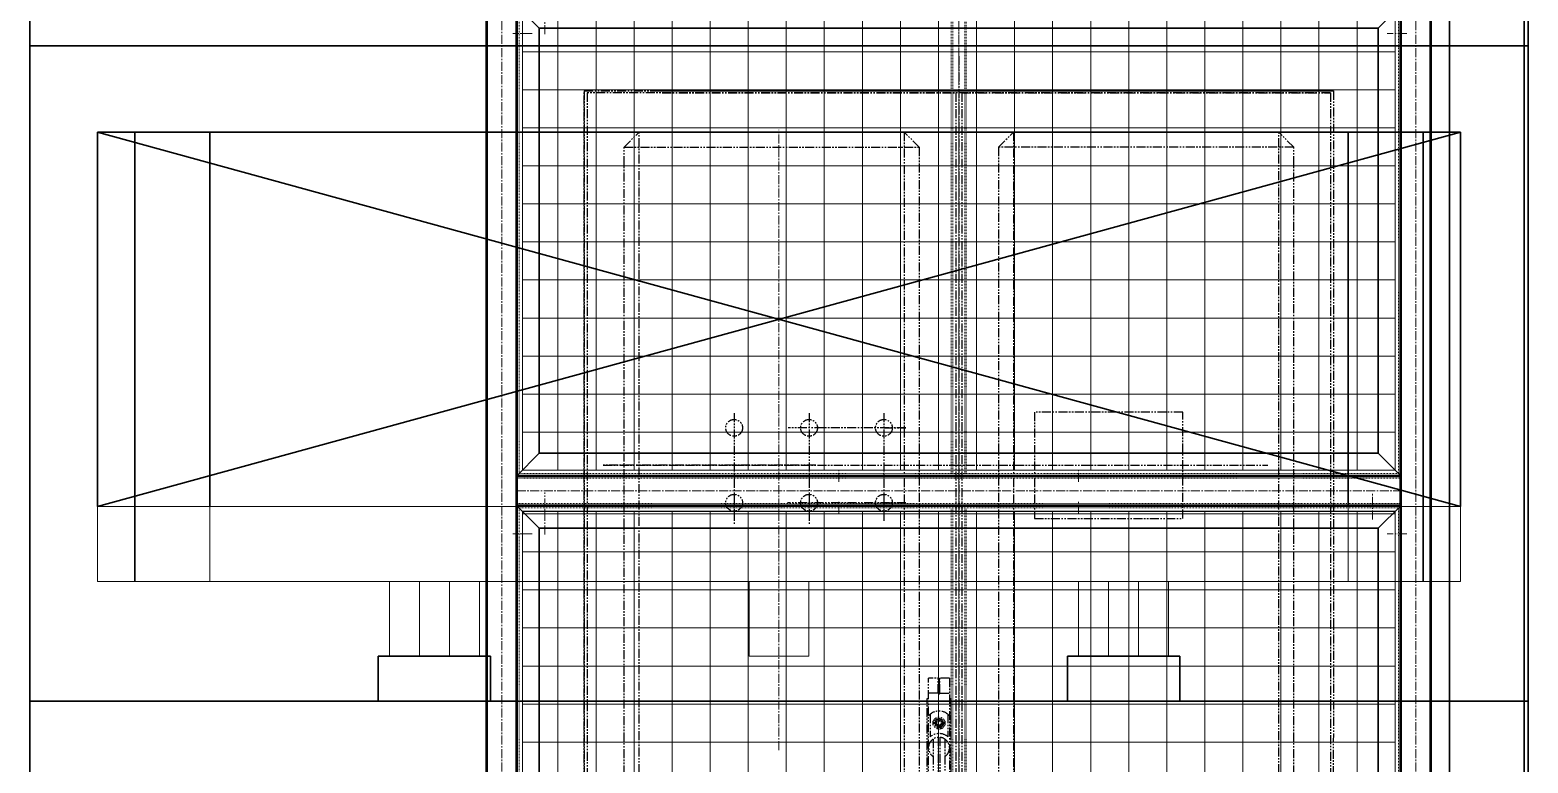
# Model space of a CAD drawing. Header units: millimetres. Extents: x -67280 to 67280, y -47520 to 47520.
# Drawn here: x 13962 to 15962, y 10217 to 11196 of the extents above; entities that cross this region are included whole.
import ezdxf

# ---------------------------------------------------------------- set-up
doc = ezdxf.new("R2010")
doc.units = ezdxf.units.MM
for name, pattern in [('双点画线', [22, 12, -2, 2, -2, 2, -2]), ('点画线', [18, 12, -2, 2, -2]), ('虚线', [2, 1, -1])]:
    doc.linetypes.add(name, pattern=pattern)
for name, color, linetype, lineweight in [('7', 30, '双点画线', 18), ('ACADCAXA细实线层', 3, 'Continuous', 18), ('EB0', 7, 'Continuous', 35), ('EB0_1', 7, 'Continuous', 35), ('中心线层', 1, '点画线', 18), ('剖面线层', 6, 'Continuous', 18), ('尺寸线层', 4, 'Continuous', 18), ('细实线层', 3, 'Continuous', 18), ('虚线层', 100, '虚线', 18)]:
    doc.layers.add(name, color=color, linetype=linetype, lineweight=lineweight)

# ---------------------------------------------------------------- blocks, each defined once
blk = doc.blocks.new('*X1465')
at = {"layer": 'EB0_1'}
for p, q in [((0, -47), (1180, -47)), ((0, -675), (0, -47)), ((30, -77), (0, -47)), ((1150, -77), (1180, -47)), ((1180, -47), (1180, -675)), ((30, -77), (1150, -77)), ((30, -645), (30, -77)), ((1150, -77), (1150, -645)), ((0, -675), (30, -645)), ((1150, -645), (30, -645)), ((1150, -645), (1180, -675)), ((1180, -675), (0, -675))]:
    blk.add_line(p, q, dxfattribs=at)
at = {"layer": '中心线层', "linetype": '点画线', "lineweight": 18}
for p, q in [((37.5, -85.3), (37.5, -29.2)), ((1142.5, -65.2), (1142.5, -29.2)), ((430, -58), (430, -42)), ((750, -58), (750, -42)), ((20.5, -84.5), (-5.5, -84.5)), ((1188, -84.5), (1162, -84.5)), ((430, -683), (430, -667)), ((750, -683), (750, -667))]:
    blk.add_line(p, q, dxfattribs=at)
at = {"layer": '中心线层'}
blk.add_line((590, -675), (590, -37), dxfattribs=at)
at = {"layer": '剖面线层', "color": 3, "linetype": 'Continuous', "lineweight": 18}
for p, q in [((1172.5, -54.1), (7.5, -54.1)), ((7.5, -667.5), (7.5, -54.5)), ((1172.5, -57.9), (7.5, -57.9)), ((54.9, -667.5), (54.9, -54.5)), ((105.7, -667.5), (105.7, -54.5)), ((156.5, -667.5), (156.5, -54.5)), ((207.3, -667.5), (207.3, -54.5)), ((258.1, -667.5), (258.1, -54.5)), ((308.9, -667.5), (308.9, -54.5)), ((359.7, -667.5), (359.7, -54.5)), ((410.5, -667.5), (410.5, -54.5)), ((461.3, -667.5), (461.3, -54.5)), ((512.1, -667.5), (512.1, -54.5)), ((562.9, -667.5), (562.9, -54.5)), ((613.7, -667.5), (613.7, -54.5)), ((664.5, -667.5), (664.5, -54.5)), ((715.3, -667.5), (715.3, -54.5)), ((766.1, -667.5), (766.1, -54.5)), ((816.9, -667.5), (816.9, -54.5)), ((867.7, -667.5), (867.7, -54.5)), ((918.5, -667.5), (918.5, -54.5)), ((969.3, -667.5), (969.3, -54.5)), ((1020.1, -667.5), (1020.1, -54.5)), ((1070.9, -667.5), (1070.9, -54.5)), ((1121.7, -667.5), (1121.7, -54.5)), ((1172.5, -667.5), (1172.5, -54.5)), ((1172.5, -108.7), (7.5, -108.7)), ((1172.5, -159.5), (7.5, -159.5)), ((1172.5, -210.3), (7.5, -210.3)), ((1172.5, -261.1), (7.5, -261.1)), ((1172.5, -311.9), (7.5, -311.9)), ((1172.5, -362.7), (7.5, -362.7)), ((1172.5, -413.5), (7.5, -413.5)), ((1172.5, -464.3), (7.5, -464.3)), ((1172.5, -515.1), (7.5, -515.1)), ((1172.5, -565.9), (7.5, -565.9)), ((1172.5, -616.7), (7.5, -616.7))]:
    blk.add_line(p, q, dxfattribs=at)
at = {"layer": '细实线层'}
for p, q in [((7.5, -54.5), (1172.5, -54.5)), ((1172.5, -667.5), (7.5, -667.5))]:
    blk.add_line(p, q, dxfattribs=at)
at = {"layer": '虚线层'}
for p, q in [((3, -50), (1177, -50)), ((3, -672), (3, -50)), ((580, -672), (580, -50)), ((582, -672), (582, -50)), ((598, -672), (598, -50)), ((600, -672), (600, -50)), ((1177, -50), (1177, -672)), ((1177, -672), (3, -672))]:
    blk.add_line(p, q, dxfattribs=at)
blk = doc.blocks.new('*X1466')
at = {"layer": 'EB0_1'}
for p, q in [((0, -47), (1180, -47)), ((0, -675), (0, -47)), ((30, -77), (0, -47)), ((1150, -77), (1180, -47)), ((1180, -47), (1180, -675)), ((30, -77), (1150, -77)), ((30, -645), (30, -77)), ((1150, -77), (1150, -645)), ((0, -675), (30, -645)), ((1150, -645), (30, -645)), ((1150, -645), (1180, -675)), ((1180, -675), (0, -675))]:
    blk.add_line(p, q, dxfattribs=at)
at = {"layer": '中心线层', "linetype": '点画线', "lineweight": 18}
for p, q in [((37.5, -85.3), (37.5, -29.2)), ((1142.5, -65.2), (1142.5, -29.2)), ((430, -58), (430, -42)), ((750, -58), (750, -42)), ((20.5, -84.5), (-5.5, -84.5)), ((1188, -84.5), (1162, -84.5)), ((430, -683), (430, -667)), ((750, -683), (750, -667))]:
    blk.add_line(p, q, dxfattribs=at)
at = {"layer": '中心线层'}
blk.add_line((590, -675), (590, -37), dxfattribs=at)
at = {"layer": '剖面线层', "color": 3, "linetype": 'Continuous', "lineweight": 18}
for p, q in [((1172.5, -54.1), (7.5, -54.1)), ((7.5, -667.5), (7.5, -54.5)), ((1172.5, -57.9), (7.5, -57.9)), ((54.9, -667.5), (54.9, -54.5)), ((105.7, -667.5), (105.7, -54.5)), ((156.5, -667.5), (156.5, -54.5)), ((207.3, -667.5), (207.3, -54.5)), ((258.1, -667.5), (258.1, -54.5)), ((308.9, -667.5), (308.9, -54.5)), ((359.7, -667.5), (359.7, -54.5)), ((410.5, -667.5), (410.5, -54.5)), ((461.3, -667.5), (461.3, -54.5)), ((512.1, -667.5), (512.1, -54.5)), ((562.9, -667.5), (562.9, -54.5)), ((613.7, -667.5), (613.7, -54.5)), ((664.5, -667.5), (664.5, -54.5)), ((715.3, -667.5), (715.3, -54.5)), ((766.1, -667.5), (766.1, -54.5)), ((816.9, -667.5), (816.9, -54.5)), ((867.7, -667.5), (867.7, -54.5)), ((918.5, -667.5), (918.5, -54.5)), ((969.3, -667.5), (969.3, -54.5)), ((1020.1, -667.5), (1020.1, -54.5)), ((1070.9, -667.5), (1070.9, -54.5)), ((1121.7, -667.5), (1121.7, -54.5)), ((1172.5, -667.5), (1172.5, -54.5)), ((1172.5, -108.7), (7.5, -108.7)), ((1172.5, -159.5), (7.5, -159.5)), ((1172.5, -210.3), (7.5, -210.3)), ((1172.5, -261.1), (7.5, -261.1)), ((1172.5, -311.9), (7.5, -311.9)), ((1172.5, -362.7), (7.5, -362.7)), ((1172.5, -413.5), (7.5, -413.5)), ((1172.5, -464.3), (7.5, -464.3)), ((1172.5, -515.1), (7.5, -515.1)), ((1172.5, -565.9), (7.5, -565.9)), ((1172.5, -616.7), (7.5, -616.7))]:
    blk.add_line(p, q, dxfattribs=at)
at = {"layer": '细实线层'}
for p, q in [((7.5, -54.5), (1172.5, -54.5)), ((1172.5, -667.5), (7.5, -667.5))]:
    blk.add_line(p, q, dxfattribs=at)
at = {"layer": '虚线层'}
for p, q in [((3, -50), (1177, -50)), ((3, -672), (3, -50)), ((580, -672), (580, -50)), ((582, -672), (582, -50)), ((598, -672), (598, -50)), ((600, -672), (600, -50)), ((1177, -50), (1177, -672)), ((1177, -672), (3, -672))]:
    blk.add_line(p, q, dxfattribs=at)
blk = doc.blocks.new('*X1463')
at = {"layer": '7', "linetype": '双点画线', "lineweight": 25}
for p, q in [((-644.9, -271.5), (-644.9, -2232)), ((-1144.9, -318), (-1145, -2118)), ((-1145, -2118), (-1144.9, -318)), ((-1144.9, -318), (-144.9, -318)), ((-1044.9, -318), (-144.9, -318)), ((-144.9, -318), (-145, -2118)), ((-1140.9, -320.5), (-1141, -2095.5)), ((-1140.9, -320.5), (-1141, -2095.5)), ((-148.9, -320.5), (-1140.9, -320.5)), ((-1040.9, -320.5), (-648.9, -320.5)), ((-648.9, -320.5), (-648.9, -2095.5)), ((-640.9, -320.5), (-148.9, -320.5)), ((-640.9, -320.5), (-640.9, -2095.5)), ((-148.9, -320.5), (-149, -2095.5)), ((-1091.9, -393), (-1071.9, -373)), ((-1071.9, -2043), (-1071.9, -373)), ((-1071.9, -373), (-717.9, -373)), ((-717.9, -373), (-717.9, -2043)), ((-697.9, -393), (-717.9, -373)), ((-591.9, -393), (-571.9, -373)), ((-571.9, -373), (-571.9, -2043)), ((-217.9, -373), (-571.9, -373)), ((-217.9, -2043), (-217.9, -373)), ((-197.9, -393), (-217.9, -373)), ((-1091.9, -2023), (-1091.9, -393)), ((-1091.9, -393), (-697.9, -393)), ((-697.9, -393), (-697.9, -2023)), ((-591.9, -393), (-591.9, -2023)), ((-197.9, -393), (-591.9, -393)), ((-197.9, -2023), (-197.9, -393)), ((-944.9, -748.2), (-944.9, -897.1)), ((-844.9, -748.2), (-844.9, -897.1)), ((-744.9, -748.2), (-744.9, -892.7)), ((-345.9, -747), (-543.9, -747)), ((-543.9, -747), (-543.9, -889)), ((-345.9, -889), (-345.9, -747)), ((-715.8, -768), (-872.7, -768)), ((-744.9, -768), (-715.8, -768)), ((-835.9, -818), (-1119.7, -818)), ((-1119.7, -818), (-232.6, -818)), ((-715.5, -868), (-873.7, -868)), ((-744.9, -868), (-715.5, -868)), ((-543.9, -889), (-345.9, -889)), ((-657.4, -1102.3), (-685.4, -1102.3)), ((-672.4, -1122.3), (-672.4, -1102.3)), ((-671.4, -1102.3), (-671.4, -1122.3)), ((-670.4, -1122.3), (-670.4, -1102.3)), ((-672.4, -1122.3), (-685.4, -1122.3)), ((-670.4, -1122.3), (-657.4, -1122.3)), ((-683.4, -1150.5), (-683.4, -1180.6)), ((-659.4, -1150.5), (-659.4, -1180.5)), ((-679.4, -1183.8), (-679.4, -1324.3)), ((-672.4, -1181.3), (-672.4, -1322.3)), ((-670.4, -1181.3), (-670.4, -1322.3)), ((-663.4, -1183.8), (-663.4, -1324.3))]:
    blk.add_line(p, q, dxfattribs=at)
for points in [[(-657.4, -1102.3), (-657.4, -1328.3), (-685.4, -1328.3), (-685.4, -1102.3)], [(-657.4, -1129.3), (-655.4, -1129.3), (-655.4, -1330.3), (-687.4, -1330.3), (-687.4, -1129.3), (-685.4, -1129.3)]]:
    blk.add_lwpolyline(points, dxfattribs=at)
for centre, radius in [((-944.9, -768), 11.2), ((-844.9, -768), 11.2), ((-744.9, -768), 11.2), ((-944.9, -868), 11.2), ((-844.9, -868), 11.2), ((-744.9, -868), 11.2), ((-671.4, -1162.3), 8), ((-671.4, -1162.3), 6), ((-671.4, -1162.3), 3)]:
    blk.add_circle(centre, radius, dxfattribs=at)
for centre, radius, start, end in [((-671.4, -1122.3), 1, 180, 360), ((-671.4, -1165.3), 19, 42.5369, 137.4631), ((-675.6, -1158.1), 2, 235.8069, 34.1931), ((-671.4, -1156.3), 2, 190.8069, 349.1931), ((-667.1, -1158.1), 2, 145.8069, 304.1931), ((-671.4, -1195.3), 19, 51.0477, 129.3818), ((-677.4, -1162.3), 2, 280.8069, 79.1931), ((-675.6, -1166.5), 2, 325.8069, 124.1931), ((-671.4, -1168.3), 2, 10.8069, 169.1931), ((-667.1, -1166.5), 2, 55.8069, 214.1931), ((-665.4, -1162.3), 2, 100.8069, 259.1931), ((-671.4, -1195.3), 14, 304.8499, 235.1501)]:
    blk.add_arc(centre, radius, start, end, dxfattribs=at)
at = {"layer": 'EB0', "linetype": 'Continuous', "lineweight": 50}
for p, q in [((-1275, -2250), (-1275, -136)), ((-1235, -2250), (-1235, -136)), ((-55, -2250), (-55, -136)), ((-15, -2250), (-15, -136)), ((-1235, -832), (-55, -832)), ((-55, -872), (-1235, -872))]:
    blk.add_line(p, q, dxfattribs=at)
at = {"layer": '中心线层'}
for p, q in [((-1255, -2253), (-1255, -133)), ((-645, -2253), (-645, -133)), ((-35, -2253), (-35, -133)), ((-1235, -852), (-55, -852))]:
    blk.add_line(p, q, dxfattribs=at)
at = {"layer": '虚线层', "linetype": '虚线', "lineweight": 18}
for p, q in [((-1235, -835), (-55, -835)), ((-55, -869), (-1235, -869))]:
    blk.add_line(p, q, dxfattribs=at)
at = {"layer": 'EB0'}
for name, p in [('*X1466', (-1235, -157)), ('*X1465', (-1235, -825))]:
    blk.add_blockref(name, p, dxfattribs=at)
blk = doc.blocks.new('*X1452')
at = {"layer": 'EB0'}
blk.add_line((-250, 10463.2), (-250, -44.7), dxfattribs=at)
at = {"layer": 'EB0_1'}
blk.add_line((-350, 30), (-350, 10349), dxfattribs=at)
at = {"layer": 'EB0'}
blk.add_blockref('*X1463', (-360, 3408), dxfattribs=at)
blk = doc.blocks.new('*X1439')
at = {"layer": 'EB0'}
blk.add_blockref('*X1452', (895, 70), dxfattribs=at)

msp = doc.modelspace()

# ---------------------------------------------------------------- linework, layer by layer
at = {"layer": 'ACADCAXA细实线层', "color": 2, "linetype": 'Continuous', "lineweight": 18}
for p, q in [((14052.031, 10559.786), (15872.031, 10559.786)), ((14052.031, 10459.786), (15872.031, 10459.786)), ((14442.031, 10359.786), (14442.031, 10459.786)), ((14522.031, 10359.786), (14522.031, 10459.786)), ((14922.031, 10359.786), (14922.031, 10459.786)), ((15002.031, 10359.786), (15002.031, 10459.786)), ((15402.031, 10359.786), (15402.031, 10459.786)), ((15482.031, 10359.786), (15482.031, 10459.786)), ((14442.031, 10359.786), (14522.031, 10359.786)), ((14922.031, 10359.786), (15002.031, 10359.786)), ((15402.031, 10359.786), (15482.031, 10359.786))]:
    msp.add_line(p, q, dxfattribs=at)
at = {"layer": 'EB0'}
for p, q in [((13962.031, 7599.786), (13962.031, 18849.786)), ((15962.031, 7599.786), (15962.031, 18849.786)), ((13962.031, 11174.786), (15962.031, 11174.786)), ((14202.031, 11174.786), (15962.031, 11174.786)), ((14427.031, 10299.786), (14427.031, 10359.786)), ((14577.031, 10359.786), (14427.031, 10359.786)), ((14577.031, 10299.786), (14577.031, 10359.786)), ((15347.031, 10359.786), (15497.031, 10359.786)), ((15347.031, 10299.786), (15347.031, 10359.786)), ((15497.031, 10299.786), (15497.031, 10359.786)), ((13962.031, 10299.786), (15962.031, 10299.786)), ((14202.031, 10299.786), (15962.031, 10299.786))]:
    msp.add_line(p, q, dxfattribs=at)
at = {"layer": 'EB0', "color": 2}
for p, q in [((14052.031, 11059.786), (15872.031, 11059.786)), ((15872.031, 11059.786), (14052.031, 10559.786)), ((14052.031, 11059.786), (15872.031, 10559.786)), ((14052.031, 10559.786), (14052.031, 11059.786)), ((15872.031, 10559.786), (15872.031, 11059.786))]:
    msp.add_line(p, q, dxfattribs=at)
at = {"layer": 'EB0', "color": 4}
for p, q in [((14102.031, 10559.786), (14102.031, 11059.786)), ((15822.031, 10559.786), (15822.031, 11059.786)), ((14102.031, 10459.786), (14102.031, 10559.786)), ((15822.031, 10459.786), (15822.031, 10559.786))]:
    msp.add_line(p, q, dxfattribs=at)
at = {"layer": 'EB0', "color": 5}
for p, q in [((14202.031, 10559.786), (14202.031, 11059.786)), ((15722.031, 10559.786), (15722.031, 11059.786))]:
    msp.add_line(p, q, dxfattribs=at)
at = {"layer": '中心线层'}
msp.add_line((14962.031, 10234.422), (14962.031, 11062.786), dxfattribs=at)
at = {"layer": '尺寸线层'}
for p, q in [((13962.031, 7599.786), (13962.031, 18849.786)), ((15962.031, 7599.786), (15962.031, 18849.786)), ((14482.031, 10359.786), (14482.031, 10459.786)), ((14562.031, 10359.786), (14562.031, 10459.786)), ((15362.031, 10359.786), (15362.031, 10459.786)), ((15442.031, 10359.786), (15442.031, 10459.786))]:
    msp.add_line(p, q, dxfattribs=at)
at = {"layer": '细实线层'}
for p, q in [((14052.031, 10459.786), (14052.031, 10559.786)), ((15872.031, 10459.786), (15872.031, 10559.786))]:
    msp.add_line(p, q, dxfattribs=at)
at = {"layer": '细实线层', "color": 5}
for p, q in [((14202.031, 10459.786), (14202.031, 10559.786)), ((15722.031, 10459.786), (15722.031, 10559.786))]:
    msp.add_line(p, q, dxfattribs=at)

# ---------------------------------------------------------------- next in the draw order: block references
at = {"layer": '尺寸线层'}
msp.add_blockref('*X1439', (15312.039, 7954.786), dxfattribs=at)

doc.saveas('drawing.dxf')
